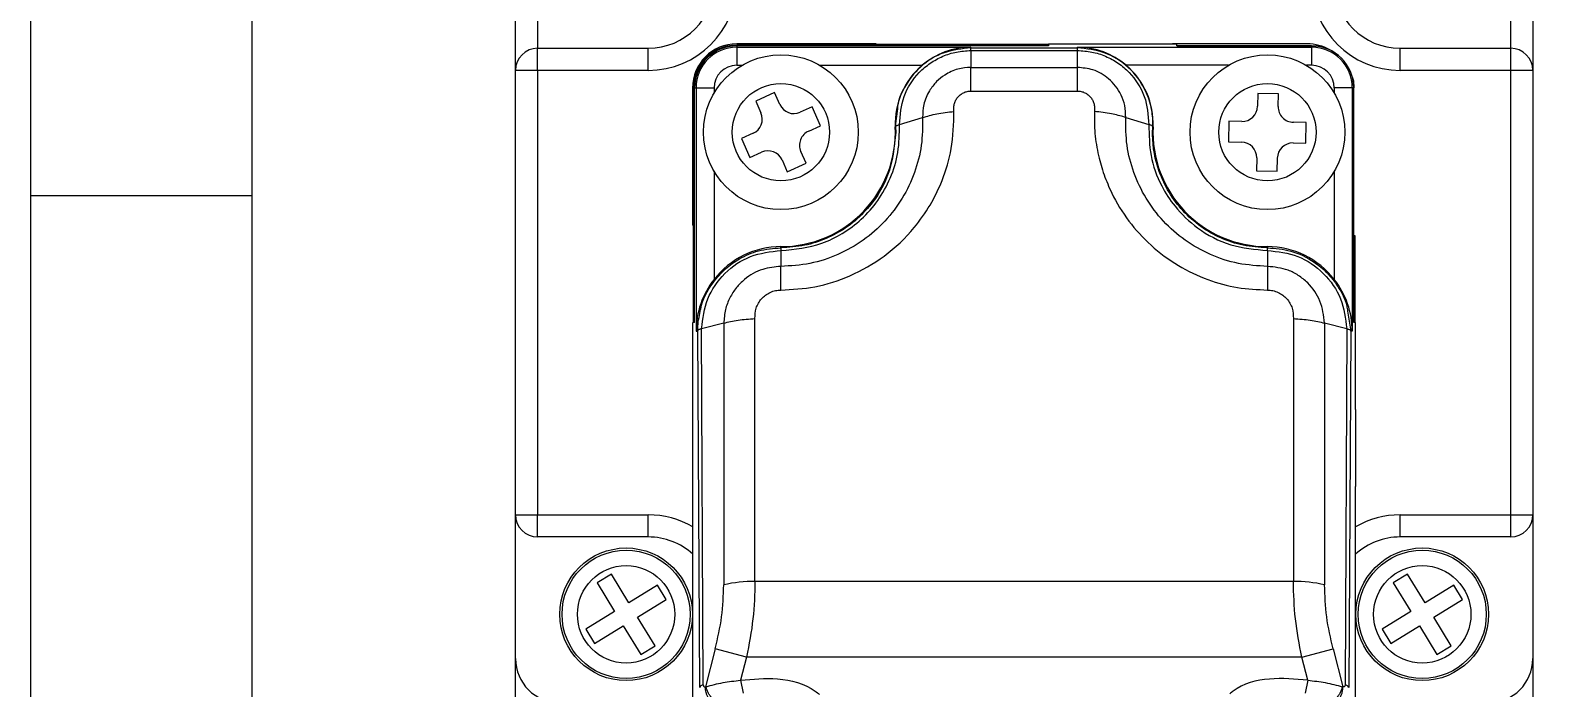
# Model space of a CAD drawing. Header units: millimetres. Extents: x 5 to 415, y -41 to 292.
# Drawn here: x 5 to 39.57, y 187.38 to 202.23 of the extents above; entities that cross this region are included whole.
import ezdxf

# ---------------------------------------------------------------- set-up
doc = ezdxf.new("R2010")
doc.units = ezdxf.units.MM
doc.linetypes.add('CENTERX2', pattern=[20.32, 12.7, -2.54, 2.54, -2.54])
doc.layers.add('CENTER_LINE', color=7, linetype='CENTERX2')
doc.styles.add('SLDTEXTSTYLE0', font='TXT', dxfattribs={"width": 0.7})
doc.dimstyles.new('SLDDIMSTYLE4', dxfattribs={"dimtxt": 4, "dimasz": 3.302, "dimexe": 0, "dimexo": 0.0625, "dimgap": 1, "dimtad": 1, "dimdec": 1, "dimrnd": 1e-09, "dimzin": 12, "dimdsep": 46, "dimtxsty": 'SLDTEXTSTYLE0', "dimsah": 1, "dimcen": 0.09, "dimadec": 0, "dimazin": 3, "dimtfac": 1, "dimtdec": 1, "dimtmove": 0, "dimatfit": 0, "dimfxl": 1, "dimfrac": 2, "dimtolj": 1, "dimtzin": 12, "dimarcsym": 0})

# ---------------------------------------------------------------- blocks, each defined once
blk = doc.blocks.new('_D_21')
at = {"layer": 'CENTER_LINE'}
for p, q in [((49.402, 181.851), (49.402, 188.201)), ((33.24, 181.851), (50.402, 181.851)), ((49.402, 166.331), (49.402, 181.851)), ((36.465, 166.331), (50.402, 166.331)), ((49.402, 166.331), (49.402, 159.981))]:
    blk.add_line(p, q, dxfattribs=at)
for points in [[(49.402, 181.851), (49.91, 185.153), (48.894, 185.153)], [(49.402, 166.331), (48.894, 163.029), (49.91, 163.029)]]:
    blk.add_solid(points, dxfattribs=at)
at = {"layer": 'CENTER_LINE', "insert": (44.246, 169.296), "char_height": 4, "attachment_point": 1, "rotation": 90, "style": 'SLDTEXTSTYLE0'}
blk.add_mtext('15.5', dxfattribs=at)

msp = doc.modelspace()

# ---------------------------------------------------------------- linework, layer by layer
at = {"color": 7, "linetype": 'Continuous', "lineweight": 18}
for p, q in [((5, 292), (5, 5)), ((10, 287), (10, 10)), ((15.965, 201.331), (15.965, 206.531)), ((16.465, 206.531), (16.465, 201.831)), ((38.465, 201.831), (38.465, 206.531)), ((38.965, 206.531), (38.965, 201.331)), ((24.115, 201.931), (20.965, 201.931)), ((24.115, 201.908), (20.965, 201.908)), ((20.965, 201.884), (20.965, 201.852)), ((28.015, 201.884), (20.965, 201.884)), ((24.115, 201.909), (24.115, 201.931)), ((28.015, 201.917), (24.115, 201.917)), ((24.115, 201.909), (24.115, 201.908)), ((28.015, 201.924), (28.015, 201.884)), ((30.915, 201.924), (28.015, 201.924)), ((30.82, 201.924), (30.82, 201.931)), ((33.865, 201.931), (30.82, 201.931)), ((30.915, 201.884), (30.915, 201.924)), ((33.965, 201.887), (30.915, 201.887)), ((30.915, 201.884), (33.965, 201.884)), ((33.965, 201.884), (33.965, 201.852)), ((16.465, 201.831), (18.965, 201.831)), ((16.465, 201.331), (16.465, 201.831)), ((18.965, 201.331), (18.965, 201.831)), ((20.965, 201.852), (26.26, 201.852)), ((20.965, 201.852), (20.965, 201.445)), ((26.26, 201.841), (26.26, 201.852)), ((26.26, 201.841), (28.67, 201.841)), ((26.26, 201.779), (26.261, 201.398)), ((26.26, 201.779), (28.67, 201.779)), ((28.67, 201.841), (28.67, 201.852)), ((28.67, 201.852), (33.965, 201.852)), ((28.67, 201.398), (28.67, 201.779)), ((33.965, 201.852), (33.965, 201.445)), ((35.965, 201.331), (35.965, 201.831)), ((35.965, 201.831), (38.465, 201.831)), ((38.465, 201.331), (38.465, 201.831)), ((16.465, 201.331), (15.965, 201.331)), ((15.965, 191.281), (15.965, 201.331)), ((18.965, 201.331), (16.465, 201.331)), ((16.465, 201.331), (16.465, 191.281)), ((20.965, 201.445), (21.084, 201.445)), ((22.846, 201.445), (25.161, 201.445)), ((26.261, 201.398), (28.67, 201.398)), ((32.084, 201.445), (29.77, 201.445)), ((33.965, 201.445), (33.846, 201.445)), ((38.465, 201.331), (35.965, 201.331)), ((38.965, 201.331), (38.465, 201.331)), ((38.465, 191.281), (38.465, 201.331)), ((38.965, 201.331), (38.965, 191.281)), ((19.965, 200.931), (19.965, 197.831)), ((19.99, 197.786), (19.99, 200.933)), ((20.014, 195.631), (20.014, 200.933)), ((20.014, 200.933), (20.046, 200.933)), ((20.046, 200.933), (20.046, 195.433)), ((20.046, 200.933), (20.453, 200.933)), ((20.453, 200.933), (20.453, 200.814)), ((26.258, 200.864), (28.672, 200.864)), ((34.884, 200.933), (34.477, 200.933)), ((34.477, 200.933), (34.477, 200.814)), ((34.884, 200.933), (34.884, 195.433)), ((34.916, 200.933), (34.884, 200.933)), ((34.916, 195.631), (34.916, 200.933)), ((34.919, 197.586), (34.919, 200.933)), ((21.821, 200.827), (21.395, 200.636)), ((21.395, 200.636), (21.514, 200.37)), ((21.94, 200.561), (21.821, 200.827)), ((22.669, 200.503), (22.402, 200.384)), ((22.859, 200.077), (22.669, 200.503)), ((32.745, 200.811), (32.741, 200.52)), ((33.212, 200.804), (32.745, 200.811)), ((33.207, 200.513), (33.212, 200.804)), ((24.645, 200.105), (25.168, 200.265)), ((29.763, 200.265), (30.285, 200.105)), ((32.094, 200.18), (32.087, 199.713)), ((32.385, 200.175), (32.094, 200.18)), ((33.844, 200.153), (33.552, 200.157)), ((33.836, 199.686), (33.844, 200.153)), ((21.337, 199.908), (21.071, 199.789)), ((22.593, 199.958), (22.859, 200.077)), ((24.55, 200.053), (24.557, 200.054)), ((24.555, 200.133), (24.557, 200.054)), ((24.557, 200.054), (24.561, 199.933)), ((30.373, 200.054), (30.38, 200.053)), ((21.071, 199.789), (21.262, 199.363)), ((21.262, 199.363), (21.528, 199.482)), ((22.535, 199.23), (22.416, 199.496)), ((32.087, 199.713), (32.378, 199.709)), ((33.545, 199.691), (33.836, 199.686)), ((21.99, 199.305), (22.11, 199.039)), ((22.11, 199.039), (22.535, 199.23)), ((32.723, 199.353), (32.718, 199.062)), ((33.185, 199.055), (33.19, 199.346)), ((20.453, 199.052), (20.453, 196.603)), ((32.718, 199.062), (33.185, 199.055)), ((34.477, 199.052), (34.477, 196.603)), ((5, 198.5), (10, 198.5)), ((19.99, 197.831), (19.965, 197.831)), ((19.985, 195.631), (19.985, 197.786)), ((19.99, 197.786), (19.985, 197.786)), ((34.946, 197.586), (34.919, 197.586)), ((34.946, 195.631), (34.946, 197.586)), ((21.726, 197.281), (21.726, 197.281)), ((21.965, 197.319), (21.965, 197.345)), ((21.965, 197.257), (21.965, 196.898)), ((32.965, 197.345), (32.965, 197.319)), ((32.965, 197.257), (32.965, 196.898)), ((21.379, 189.772), (21.379, 195.718)), ((33.551, 195.717), (33.551, 189.772)), ((19.974, 176.933), (19.974, 195.631)), ((20.014, 195.631), (19.974, 195.631)), ((20.046, 195.433), (20.082, 195.433)), ((20.082, 195.433), (20.121, 187.378)), ((20.672, 195.616), (20.171, 195.487)), ((20.209, 187.433), (20.171, 195.487)), ((20.672, 195.616), (20.672, 189.696)), ((34.258, 195.616), (34.258, 189.696)), ((34.76, 195.487), (34.258, 195.616)), ((34.76, 195.487), (34.722, 187.433)), ((34.848, 195.433), (34.809, 187.378)), ((34.884, 195.433), (34.848, 195.433)), ((34.96, 195.631), (34.916, 195.631)), ((34.96, 193.661), (34.96, 195.631)), ((34.96, 193.661), (34.965, 193.661)), ((34.965, 191.921), (34.965, 193.661)), ((34.965, 191.921), (34.96, 191.921)), ((34.96, 176.933), (34.96, 191.921)), ((15.965, 191.281), (16.465, 191.281)), ((15.965, 188.031), (15.965, 191.281)), ((16.465, 190.781), (16.465, 191.281)), ((16.465, 191.281), (18.965, 191.281)), ((18.965, 190.781), (18.965, 191.281)), ((35.965, 190.781), (35.965, 191.281)), ((35.965, 191.281), (38.465, 191.281)), ((38.465, 190.781), (38.465, 191.281)), ((38.465, 191.281), (38.965, 191.281)), ((38.965, 191.281), (38.965, 188.031)), ((18.965, 190.781), (16.465, 190.781)), ((38.465, 190.781), (35.965, 190.781)), ((18.131, 189.94), (17.807, 189.742)), ((18.528, 189.292), (18.131, 189.94)), ((36.131, 189.94), (35.807, 189.742)), ((36.528, 189.292), (36.131, 189.94)), ((17.807, 189.742), (18.204, 189.094)), ((19.176, 189.689), (18.528, 189.292)), ((19.374, 189.365), (19.176, 189.689)), ((33.551, 189.772), (21.379, 189.772)), ((35.807, 189.742), (36.204, 189.094)), ((37.176, 189.689), (36.528, 189.292)), ((37.374, 189.365), (37.176, 189.689)), ((18.204, 189.094), (17.556, 188.697)), ((18.726, 188.968), (19.374, 189.365)), ((36.204, 189.094), (35.556, 188.697)), ((36.726, 188.968), (37.374, 189.365)), ((17.754, 188.373), (18.402, 188.77)), ((18.402, 188.77), (18.799, 188.122)), ((19.123, 188.32), (18.726, 188.968)), ((35.754, 188.373), (36.402, 188.77)), ((36.402, 188.77), (36.799, 188.122)), ((37.123, 188.32), (36.726, 188.968)), ((17.556, 188.697), (17.754, 188.373)), ((35.556, 188.697), (35.754, 188.373)), ((18.799, 188.122), (19.123, 188.32)), ((20.481, 188.247), (20.26, 187.39)), ((21.189, 188.064), (20.481, 188.247)), ((21.189, 188.064), (21.053, 187.54)), ((33.742, 188.064), (21.189, 188.064)), ((33.742, 188.064), (34.449, 188.247)), ((33.877, 187.54), (33.742, 188.064)), ((34.449, 188.247), (34.671, 187.39)), ((36.799, 188.122), (37.123, 188.32)), ((15.965, 186.831), (15.965, 188.031)), ((38.965, 188.031), (38.965, 186.831)), ((20.26, 187.39), (20.276, 187.393)), ((21.053, 187.54), (21.115, 187.246)), ((33.877, 187.54), (33.815, 187.246)), ((34.671, 187.39), (34.654, 187.393))]:
    msp.add_line(p, q, dxfattribs=at)
at = {"color": 8, "linetype": 'Continuous', "lineweight": 18}
for p, q in [((33.965, 201.884), (33.965, 201.887)), ((20.014, 200.932), (19.99, 200.933)), ((34.919, 200.933), (34.916, 200.933)), ((24.598, 200.459), (24.555, 200.133)), ((34.778, 195.884), (34.848, 195.433))]:
    msp.add_line(p, q, dxfattribs=at)
at = {"color": 7, "linetype": 'Continuous', "lineweight": 18}
for centre, radius in [((21.965, 199.933), 1.75), ((32.965, 199.933), 1.75), ((21.965, 199.933), 1.1), ((32.965, 199.933), 1.1), ((18.465, 189.031), 1.5), ((18.465, 189.031), 1.449), ((36.465, 189.031), 1.5), ((36.465, 189.031), 1.449), ((18.465, 189.031), 1.101), ((36.465, 189.031), 1.101)]:
    msp.add_circle(centre, radius, dxfattribs=at)
for centre, radius, start, end in [((18.965, 203.331), 2, 270, 0), ((18.965, 203.331), 1.5, 270, 0), ((35.965, 203.331), 2, 180, 270), ((35.965, 203.331), 1.5, 180, 270), ((20.965, 200.931), 1, 90, 180), ((20.965, 200.933), 0.951, 90, 180), ((33.865, 200.931), 1, 59.4097, 90), ((33.965, 200.933), 0.951, 0, 90), ((16.465, 201.331), 0.5, 90, 180), ((20.965, 200.933), 0.919, 90, 180), ((33.965, 200.933), 0.919, 0, 90), ((38.465, 201.331), 0.5, 0, 90), ((20.965, 200.933), 0.512, 90, 180), ((26.26, 200.133), 1.712, 129.9741, 182.6659), ((28.67, 200.133), 1.712, 357.3341, 50.0259), ((33.965, 200.933), 0.512, 0, 90), ((22.259, 200.704), 0.35, 204.1047, 294.1047), ((32.391, 200.525), 0.35, 269.1229, 359.1229), ((33.557, 200.507), 0.35, 179.1229, 269.1229), ((21.194, 200.227), 0.35, 294.1047, 24.1047), ((21.965, 199.933), 2.588, 270, 2.6659), ((22.736, 199.639), 0.35, 114.1047, 204.1047), ((32.965, 199.933), 2.588, 177.3341, 270), ((21.671, 199.162), 0.35, 24.1047, 114.1047), ((32.373, 199.359), 0.35, 359.1229, 89.1229), ((33.539, 199.341), 0.35, 89.1229, 179.1229), ((21.965, 195.433), 1.912, 90, 142.2583), ((32.965, 195.433), 1.912, 37.7417, 90), ((16.465, 191.281), 0.5, 180, 270), ((38.465, 191.281), 0.5, 270, 0), ((18.965, 189.281), 1.5, 47.7408, 90), ((35.965, 189.281), 1.5, 90, 132.0792), ((21.339, 186.813), 2.96, 89.2196, 103.0186), ((33.591, 186.813), 2.96, 76.9814, 90.7804), ((16.965, 188.031), 1, 180, 270), ((37.965, 188.031), 1, 270, 0), ((20.214, 187.327), 0.106, 92.8684, 151.1559), ((34.716, 187.327), 0.106, 28.8451, 87.1312)]:
    msp.add_arc(centre, radius, start, end, dxfattribs=at)
at = {"color": 8, "linetype": 'Continuous', "lineweight": 18}
for centre, start, end in [((18.965, 189.281), 59.7109, 90), ((35.965, 189.281), 90, 120.1734)]:
    msp.add_arc(centre, 2, start, end, dxfattribs=at)
at = {"color": 7, "linetype": 'Continuous', "lineweight": 18}
for centre, major_axis, start_param, end_param in [((26.26, 200.162), (0, 1.69), 0, 0.708773), ((28.67, 200.162), (0, 1.69), 5.574412, 6.283185), ((21.933, 195.433), (1.886, 0), 2.472305, 3.141593), ((32.997, 195.433), (1.886, 0), 0, 0.669288)]:
    msp.add_ellipse(centre, major_axis=major_axis, ratio=0.999853, start_param=start_param, end_param=end_param, dxfattribs=at)
for points, knots in [([(19.99, 200.933), (20.001, 201.043), (20.023, 201.262), (20.191, 201.554), (20.438, 201.775), (20.712, 201.891), (20.893, 201.903), (20.965, 201.908)], [0, 0, 0, 0, 0.214703, 0.429407, 0.644092, 0.858769, 1, 1, 1, 1]), ([(33.965, 201.887), (34.076, 201.885), (34.196, 201.883), (34.296, 201.825), (34.303, 201.821)], [0, 0, 0, 0, 0.926341, 1, 1, 1, 1]), ([(26.26, 201.841), (26.055, 201.819), (25.638, 201.775), (25.102, 201.437), (24.775, 201.008), (24.62, 200.669), (24.602, 200.499), (24.598, 200.459)], [0, 0, 0, 0, 0.261145, 0.531603, 0.781531, 0.947839, 1, 1, 1, 1]), ([(24.645, 200.105), (24.662, 200.321), (24.696, 200.754), (25.006, 201.221), (25.335, 201.501), (25.621, 201.658), (25.934, 201.76), (26.151, 201.773), (26.26, 201.779)], [0, 0, 0, 0, 0.249328, 0.498429, 0.623734, 0.74892, 0.874188, 1, 1, 1, 1]), ([(30.344, 200.46), (30.341, 200.475), (30.309, 200.631), (30.184, 200.976), (29.838, 201.428), (29.297, 201.774), (28.877, 201.819), (28.67, 201.841)], [0, 0, 0, 0, 0.019748, 0.204658, 0.465549, 0.736715, 1, 1, 1, 1]), ([(28.67, 201.779), (28.779, 201.773), (28.996, 201.76), (29.309, 201.659), (29.596, 201.502), (29.924, 201.221), (30.234, 200.754), (30.268, 200.321), (30.285, 200.105)], [0, 0, 0, 0, 0.125761, 0.251022, 0.376238, 0.501616, 0.75075, 1, 1, 1, 1]), ([(26.261, 201.398), (26.162, 201.391), (25.954, 201.374), (25.689, 201.25), (25.472, 201.076), (25.3, 200.853), (25.182, 200.573), (25.172, 200.363), (25.168, 200.265)], [0, 0, 0, 0, 0.1677364, 0.3521428, 0.4871717, 0.6389737, 0.831837, 1, 1, 1, 1]), ([(29.763, 200.265), (29.759, 200.356), (29.752, 200.531), (29.666, 200.773), (29.541, 200.979), (29.339, 201.189), (29.044, 201.363), (28.788, 201.387), (28.67, 201.398)], [0, 0, 0, 0, 0.155857, 0.300953, 0.437924, 0.567125, 0.799357, 1, 1, 1, 1]), ([(34.852, 201.25), (34.868, 201.215), (34.915, 201.115), (34.918, 201.004), (34.919, 200.933)], [0, 0, 0, 0, 0.355199, 1, 1, 1, 1]), ([(25.878, 200.403), (25.874, 200.429), (25.868, 200.483), (25.882, 200.566), (25.91, 200.646), (25.956, 200.719), (26.018, 200.781), (26.091, 200.827), (26.173, 200.859), (26.23, 200.862), (26.258, 200.864)], [0, 0, 0, 0, 0.11782, 0.242931, 0.371062, 0.499161, 0.624773, 0.752597, 0.87771, 1, 1, 1, 1]), ([(28.672, 200.864), (28.7, 200.862), (28.757, 200.858), (28.838, 200.828), (28.912, 200.782), (28.973, 200.72), (29.02, 200.647), (29.048, 200.567), (29.062, 200.483), (29.056, 200.429), (29.053, 200.403)], [0, 0, 0, 0, 0.120683, 0.247152, 0.372056, 0.500257, 0.625655, 0.756459, 0.880216, 1, 1, 1, 1]), ([(21.961, 196.364), (22.22, 196.378), (22.758, 196.408), (23.558, 196.671), (24.336, 197.114), (25.085, 197.826), (25.584, 198.679), (25.856, 199.588), (25.87, 200.121), (25.878, 200.403)], [0, 0, 0, 0, 0.121587, 0.252403, 0.39297, 0.543184, 0.741385, 0.863001, 1, 1, 1, 1]), ([(25.168, 200.265), (25.167, 200.055), (25.165, 199.632), (25.001, 199.012), (24.726, 198.429), (24.333, 197.91), (23.841, 197.474), (23.263, 197.151), (22.629, 196.937), (22.186, 196.911), (21.965, 196.898)], [0, 0, 0, 0, 0.123584, 0.248726, 0.373798, 0.499207, 0.624438, 0.749796, 0.875432, 1, 1, 1, 1]), ([(25.168, 200.265), (25.271, 200.295), (25.478, 200.355), (25.744, 200.387), (25.878, 200.403)], [0, 0, 0, 0, 0.50013, 1, 1, 1, 1]), ([(29.053, 200.403), (29.052, 200.237), (29.051, 199.901), (29.134, 199.421), (29.264, 198.97), (29.475, 198.465), (29.812, 197.911), (30.323, 197.355), (30.93, 196.905), (31.597, 196.589), (32.281, 196.396), (32.741, 196.375), (32.969, 196.364)], [0, 0, 0, 0, 0.080707, 0.163031, 0.235727, 0.308087, 0.427291, 0.54596, 0.667966, 0.784297, 0.893231, 1, 1, 1, 1]), ([(29.763, 200.265), (29.752, 200.268), (29.658, 200.298), (29.432, 200.356), (29.184, 200.387), (29.053, 200.403)], [0, 0, 0, 0, 0.057383, 0.500719, 1, 1, 1, 1]), ([(32.965, 196.898), (32.744, 196.912), (32.301, 196.938), (31.667, 197.15), (31.09, 197.475), (30.597, 197.909), (30.204, 198.429), (29.93, 199.012), (29.765, 199.632), (29.763, 200.055), (29.763, 200.265)], [0, 0, 0, 0, 0.1246908, 0.2501464, 0.3754264, 0.5008375, 0.6259945, 0.7513068, 0.8764488, 1, 1, 1, 1]), ([(21.965, 197.257), (22.281, 197.289), (22.771, 197.338), (23.371, 197.636), (23.804, 197.96), (24.177, 198.385), (24.46, 198.897), (24.64, 199.482), (24.643, 199.895), (24.645, 200.105)], [0, 0, 0, 0, 0.208514, 0.323681, 0.445533, 0.574254, 0.709641, 0.851769, 1, 1, 1, 1]), ([(24.561, 199.933), (24.527, 199.601), (24.458, 198.94), (23.972, 198.209), (23.45, 197.764), (22.996, 197.516), (22.498, 197.352), (22.146, 197.33), (21.965, 197.319)], [0, 0, 0, 0, 0.250792, 0.50068, 0.630165, 0.750691, 0.871864, 1, 1, 1, 1]), ([(24.557, 200.054), (24.559, 200.058), (24.561, 200.068), (24.579, 200.081), (24.606, 200.095), (24.632, 200.102), (24.645, 200.105)], [0, 0, 0, 0, 0.2476857, 0.5000274, 0.7523547, 1, 1, 1, 1]), ([(30.285, 200.105), (30.289, 199.87), (30.296, 199.394), (30.526, 198.764), (30.885, 198.206), (31.395, 197.721), (32.115, 197.336), (32.683, 197.283), (32.965, 197.257)], [0, 0, 0, 0, 0.165533, 0.335366, 0.46358, 0.624197, 0.813309, 1, 1, 1, 1]), ([(30.373, 200.054), (30.37, 200.061), (30.366, 200.073), (30.337, 200.088), (30.309, 200.098), (30.292, 200.103), (30.285, 200.105)], [0, 0, 0, 0, 0.3750968, 0.6707688, 0.8788018, 1, 1, 1, 1]), ([(32.965, 197.319), (32.781, 197.331), (32.418, 197.353), (31.905, 197.527), (31.44, 197.792), (30.91, 198.261), (30.487, 198.972), (30.36, 199.652), (30.371, 199.993), (30.373, 200.054)], [0, 0, 0, 0, 0.126531, 0.24913, 0.370781, 0.498971, 0.748687, 0.955099, 1, 1, 1, 1]), ([(20.143, 195.885), (20.145, 195.904), (20.179, 196.138), (20.374, 196.48), (20.695, 196.848), (21.043, 197.095), (21.467, 197.28), (21.793, 197.306), (21.965, 197.319)], [0, 0, 0, 0, 0.023377, 0.284963, 0.454083, 0.610185, 0.794428, 1, 1, 1, 1]), ([(20.171, 195.487), (20.2, 195.718), (20.258, 196.181), (20.671, 196.765), (21.261, 197.177), (21.73, 197.231), (21.965, 197.257)], [0, 0, 0, 0, 0.249805, 0.4994208, 0.7493558, 1, 1, 1, 1]), ([(21.965, 197.319), (21.965, 197.316), (21.965, 197.31), (21.965, 197.275), (21.965, 197.257)], [0, 0, 0, 0, 0.497258, 1, 1, 1, 1]), ([(32.965, 197.257), (32.965, 197.275), (32.965, 197.31), (32.965, 197.316), (32.965, 197.319)], [0, 0, 0, 0, 0.502742, 1, 1, 1, 1]), ([(32.965, 197.319), (33.143, 197.305), (33.518, 197.274), (33.977, 197.048), (34.328, 196.757), (34.58, 196.427), (34.747, 196.127), (34.772, 195.927), (34.778, 195.884)], [0, 0, 0, 0, 0.213112, 0.447815, 0.598568, 0.757367, 0.948269, 1, 1, 1, 1]), ([(32.965, 197.257), (33.2, 197.231), (33.668, 197.177), (34.258, 196.766), (34.672, 196.182), (34.73, 195.719), (34.76, 195.487)], [0, 0, 0, 0, 0.2502245, 0.5000044, 0.7497637, 1, 1, 1, 1]), ([(21.965, 196.898), (21.826, 196.885), (21.528, 196.857), (21.186, 196.658), (20.95, 196.42), (20.802, 196.189), (20.696, 195.917), (20.68, 195.718), (20.672, 195.616)], [0, 0, 0, 0, 0.20459, 0.437673, 0.566426, 0.702382, 0.846176, 1, 1, 1, 1]), ([(21.961, 196.364), (21.962, 196.467), (21.963, 196.675), (21.964, 196.824), (21.965, 196.898)], [0, 0, 0, 0, 0.497276, 1, 1, 1, 1]), ([(32.965, 196.898), (32.966, 196.824), (32.967, 196.675), (32.968, 196.467), (32.969, 196.364)], [0, 0, 0, 0, 0.502722, 1, 1, 1, 1]), ([(34.258, 195.616), (34.237, 195.787), (34.195, 196.122), (33.939, 196.484), (33.672, 196.698), (33.371, 196.856), (33.124, 196.882), (32.965, 196.898)], [0, 0, 0, 0, 0.256012, 0.50256, 0.638236, 0.766006, 1, 1, 1, 1]), ([(21.379, 195.718), (21.381, 195.797), (21.385, 195.918), (21.451, 196.066), (21.522, 196.167), (21.613, 196.251), (21.721, 196.314), (21.838, 196.357), (21.92, 196.362), (21.961, 196.364)], [0, 0, 0, 0, 0.245572, 0.373218, 0.499285, 0.625401, 0.751777, 0.877837, 1, 1, 1, 1]), ([(32.969, 196.364), (33.009, 196.362), (33.092, 196.357), (33.209, 196.314), (33.317, 196.251), (33.408, 196.167), (33.479, 196.066), (33.546, 195.918), (33.549, 195.797), (33.551, 195.717)], [0, 0, 0, 0, 0.121784, 0.248137, 0.373872, 0.500587, 0.62603, 0.753831, 1, 1, 1, 1]), ([(20.672, 195.616), (20.775, 195.641), (20.982, 195.692), (21.247, 195.709), (21.379, 195.718)], [0, 0, 0, 0, 0.500435, 1, 1, 1, 1]), ([(33.551, 195.717), (33.683, 195.709), (33.948, 195.692), (34.155, 195.641), (34.258, 195.616)], [0, 0, 0, 0, 0.49864, 1, 1, 1, 1]), ([(20.171, 195.487), (20.161, 195.484), (20.135, 195.478), (20.106, 195.47), (20.086, 195.457), (20.084, 195.441), (20.082, 195.433)], [0, 0, 0, 0, 0.183981, 0.49927, 0.753248, 1, 1, 1, 1]), ([(34.76, 195.487), (34.773, 195.483), (34.798, 195.476), (34.826, 195.471), (34.841, 195.457), (34.847, 195.441), (34.848, 195.435), (34.848, 195.433)], [0, 0, 0, 0, 0.249886, 0.499926, 0.747959, 0.907794, 1, 1, 1, 1]), ([(20.481, 188.247), (20.537, 188.491), (20.647, 188.974), (20.664, 189.457), (20.672, 189.696)], [0, 0, 0, 0, 0.504154, 1, 1, 1, 1]), ([(21.379, 189.772), (21.371, 189.491), (21.355, 188.924), (21.244, 188.352), (21.189, 188.064)], [0, 0, 0, 0, 0.495576, 1, 1, 1, 1]), ([(33.742, 188.064), (33.686, 188.352), (33.576, 188.924), (33.559, 189.491), (33.551, 189.772)], [0, 0, 0, 0, 0.504417, 1, 1, 1, 1]), ([(34.449, 188.247), (34.393, 188.491), (34.283, 188.974), (34.266, 189.457), (34.258, 189.696)], [0, 0, 0, 0, 0.504153, 1, 1, 1, 1]), ([(20.209, 187.433), (20.209, 187.43), (20.21, 187.423), (20.214, 187.41), (20.224, 187.398), (20.24, 187.389), (20.253, 187.39), (20.26, 187.39)], [0, 0, 0, 0, 0.105787, 0.213994, 0.459109, 0.727072, 1, 1, 1, 1]), ([(20.518, 187.039), (20.503, 187.038), (20.473, 187.037), (20.424, 187.053), (20.376, 187.084), (20.332, 187.132), (20.297, 187.193), (20.273, 187.259), (20.26, 187.326), (20.26, 187.37), (20.26, 187.39)], [0, 0, 0, 0, 0.1131826, 0.235918, 0.3659643, 0.5, 0.6340357, 0.764082, 0.8868174, 1, 1, 1, 1]), ([(20.276, 187.393), (20.398, 187.428), (20.628, 187.493), (20.917, 187.525), (21.053, 187.54)], [0, 0, 0, 0, 0.529808, 1, 1, 1, 1]), ([(20.616, 187.07), (20.603, 187.066), (20.575, 187.056), (20.525, 187.062), (20.468, 187.086), (20.411, 187.131), (20.359, 187.19), (20.318, 187.259), (20.29, 187.328), (20.281, 187.372), (20.276, 187.393)], [0, 0, 0, 0, 0.110626, 0.23271, 0.363836, 0.5, 0.636164, 0.76729, 0.889374, 1, 1, 1, 1]), ([(33.877, 187.54), (34.014, 187.525), (34.303, 187.492), (34.532, 187.427), (34.654, 187.393)], [0, 0, 0, 0, 0.470945, 1, 1, 1, 1]), ([(34.654, 187.393), (34.65, 187.372), (34.641, 187.328), (34.612, 187.259), (34.571, 187.19), (34.519, 187.131), (34.462, 187.086), (34.406, 187.062), (34.355, 187.056), (34.327, 187.066), (34.314, 187.07)], [0, 0, 0, 0, 0.110626, 0.23271, 0.363836, 0.5, 0.636164, 0.76729, 0.889374, 1, 1, 1, 1]), ([(34.412, 187.039), (34.428, 187.038), (34.46, 187.037), (34.509, 187.054), (34.558, 187.088), (34.602, 187.137), (34.636, 187.198), (34.659, 187.264), (34.671, 187.329), (34.671, 187.37), (34.671, 187.39)], [0, 0, 0, 0, 0.118146, 0.244995, 0.37775, 0.512674, 0.645653, 0.772913, 0.891593, 1, 1, 1, 1]), ([(34.722, 187.433), (34.721, 187.43), (34.721, 187.423), (34.716, 187.41), (34.706, 187.398), (34.69, 187.389), (34.677, 187.39), (34.671, 187.39)], [0, 0, 0, 0, 0.107272, 0.216266, 0.463262, 0.73307, 1, 1, 1, 1])]:
    msp.add_open_spline(points, degree=3, knots=knots, dxfattribs=at)
for points in [[(26.26, 201.779), (26.26, 201.796), (26.26, 201.831), (26.26, 201.838), (26.26, 201.841)], [(28.67, 201.779), (28.67, 201.796), (28.67, 201.831), (28.67, 201.838), (28.67, 201.841)], [(26.258, 200.864), (26.258, 200.968), (26.259, 201.175), (26.26, 201.324), (26.261, 201.398)], [(28.672, 200.864), (28.672, 200.968), (28.671, 201.175), (28.67, 201.324), (28.67, 201.398)]]:
    msp.add_open_spline(points, degree=3, dxfattribs=at)
at = {"color": 8, "linetype": 'Continuous', "lineweight": 18}
for points, knots in [([(30.373, 200.054), (30.374, 200.136), (30.375, 200.273), (30.353, 200.407), (30.344, 200.46)], [0, 0, 0, 0, 0.605148, 1, 1, 1, 1]), ([(20.082, 195.433), (20.082, 195.433), (20.082, 195.435), (20.082, 195.441), (20.083, 195.461), (20.085, 195.612), (20.115, 195.756), (20.143, 195.885)], [0, 0, 0, 0, 0.001181, 0.010701, 0.037347, 0.138471, 1, 1, 1, 1]), ([(21.053, 187.54), (21.33, 187.566), (21.903, 187.621), (22.545, 187.463), (22.804, 187.245), (22.834, 187.219)], [0, 0, 0, 0, 0.45305, 0.936084, 1, 1, 1, 1]), ([(33.877, 187.54), (33.591, 187.566), (33.017, 187.619), (32.385, 187.461), (32.139, 187.255), (32.115, 187.235)], [0, 0, 0, 0, 0.474238, 0.948477, 1, 1, 1, 1])]:
    msp.add_open_spline(points, degree=3, knots=knots, dxfattribs=at)

# ---------------------------------------------------------------- dimensions: what is measured, and where the dimension line sits
at = {"layer": 'CENTER_LINE'}
dim = msp.add_linear_dim(base=(49.402, 181.851), p1=(35.465, 166.331), p2=(32.24, 181.851), angle=90, dimstyle='SLDDIMSTYLE4', dxfattribs=at)
dim.commit()
dim.dimension.update_dxf_attribs({"geometry": '_D_21', "text_midpoint": (49.402, 174.091), "dimtype": 160})

doc.saveas('drawing.dxf')
